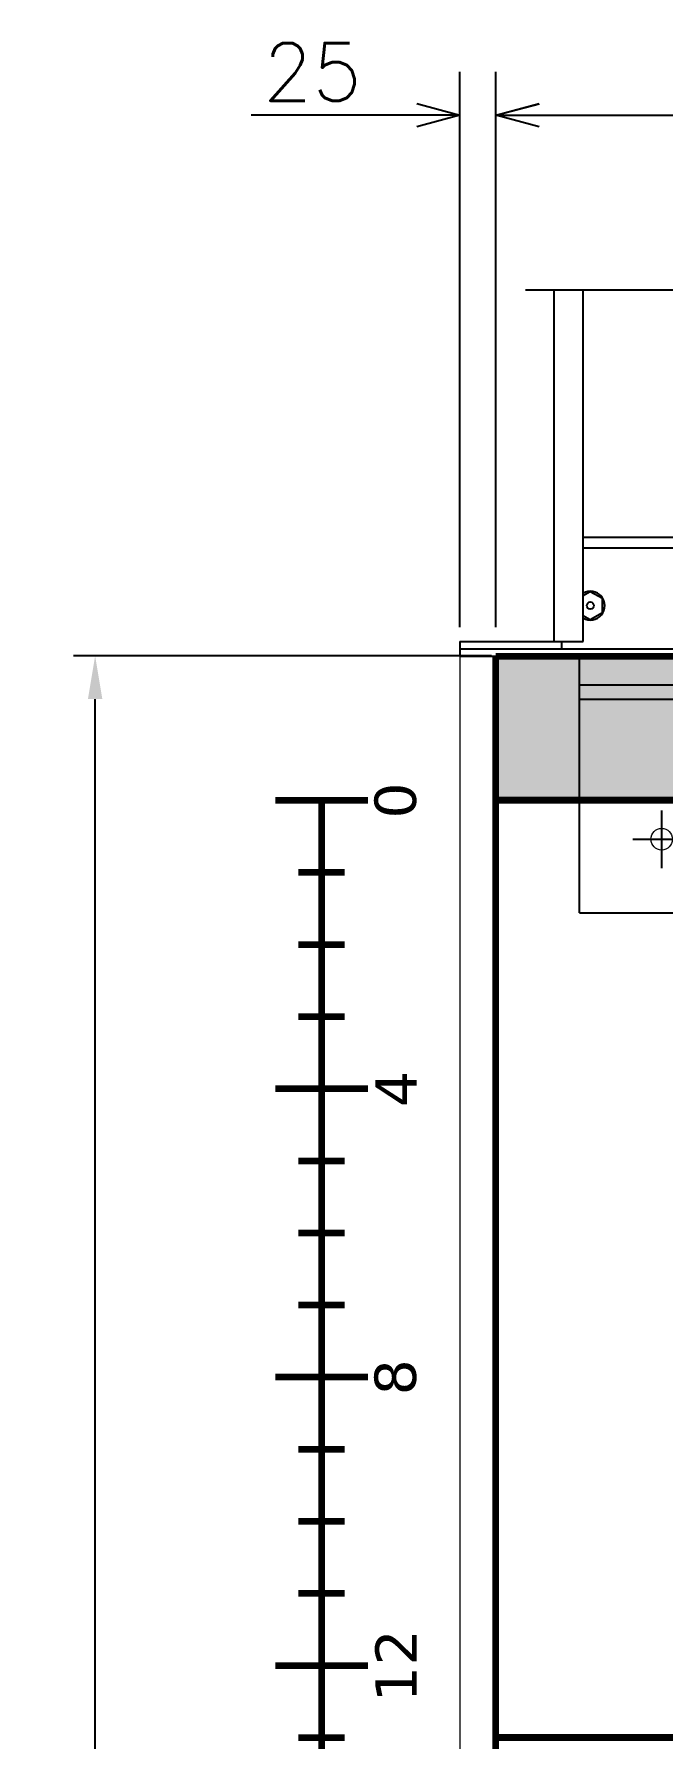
# Model space of a CAD drawing. Header units: millimetres. Extents: x -116965 to 323937, y 291661 to 566926.
# Drawn here: x -49052 to -48616, y 317988 to 319170 of the extents above; entities that cross this region are included whole.
import ezdxf

# ---------------------------------------------------------------- set-up
doc = ezdxf.new("R2010")
doc.units = ezdxf.units.MM
doc.header["$PDMODE"] = 35
doc.linetypes.add('HIDDEN', pattern=[0.375, 0.25, -0.125])
doc.layers.get('0').update_dxf_attribs({"lineweight": 18})
doc.layers.add('AM_5', color=3, linetype='Continuous', lineweight=25)
for name, color, linetype in [('BUSDUCT', 6, 'Continuous'), ('C00-00-00', 7, 'Continuous'), ('DETAIL', 7, 'Continuous'), ('DIM', 3, 'Continuous')]:
    doc.layers.add(name, color=color, linetype=linetype)
doc.layers.add('C34-3A-40', color=7, linetype='Continuous', true_color=0x343a40)
doc.layers.add('C62-64-69', color=7, linetype='Continuous', true_color=0x626469)
doc.styles.add('hwTech', font='Cambria.ttf')
doc.styles.get("Standard").update_dxf_attribs({"font": 'arial.ttf'})
doc.styles.add('{18b73a54-fa43-428c-adcb-c1c7bbdf2c84}', font='Simplex.shx')
doc.dimstyles.new('hwTech-1.0', dxfattribs={"dimscale": 12, "dimtxt": 2.5, "dimasz": 2.5, "dimexe": 1.25, "dimexo": 0.625, "dimtad": 1, "dimtxsty": 'hwTech', "dimcen": 2.5, "dimclrd": 3, "dimclre": 3, "dimclrt": 3, "dimadec": 0, "dimazin": 0, "dimtfac": 1, "dimtmove": 0, "dimatfit": 3, "dimfxl": 1, "dimarcsym": 0})
doc.dimstyles.new('kich thuoc$0', dxfattribs={"dimscale": 2, "dimtxt": 20, "dimasz": 16, "dimexe": 15, "dimexo": 10, "dimgap": 5, "dimtad": 1, "dimdec": 0, "dimzin": 0, "dimdsep": 46, "dimtxsty": '{18b73a54-fa43-428c-adcb-c1c7bbdf2c84}', "dimblk": 'OPEN30', "dimcen": 0.09, "dimclrd": 3, "dimclre": 3, "dimclrt": 3, "dimadec": 0, "dimazin": 0, "dimtfac": 1, "dimtdec": 0, "dimtofl": 0, "dimtmove": 0, "dimatfit": 3, "dimldrblk": 'OPEN30', "dimfxl": 1, "dimtolj": 1, "dimtzin": 0, "dimarcsym": 0})

# ---------------------------------------------------------------- blocks, each defined once
blk = doc.blocks.new('bw4000-3')
for centre in [(97978.5, 361613.9), (98203.5, 361613.9), (98428.5, 361613.9)]:
    blk.add_circle(centre, 7.5)
at = {"layer": 'BUSDUCT'}
for p, q in [((97904, 361750.9), (97904, 361994.9)), ((97924, 361750.9), (97924, 361994.9)), ((98483, 361750.9), (98483, 361994.9)), ((98503, 361750.9), (98503, 361994.9)), ((97904, 361750.9), (97924, 361750.9)), ((98483, 361750.9), (98503, 361750.9))]:
    blk.add_line(p, q, dxfattribs=at)
at = {"layer": 'BUSDUCT', "color": 7}
for p, q in [((97924, 361823.4), (98483, 361823.4)), ((97924, 361815.9), (98483, 361815.9))]:
    blk.add_line(p, q, dxfattribs=at)
at = {"layer": 'DETAIL'}
for p, q in [((97838.5, 361750.9), (97838.5, 361740.9)), ((97838.5, 361750.9), (97909, 361750.9)), ((97838.5, 361745.9), (98568.5, 361745.9)), ((97909, 361750.9), (97909, 361745.9)), ((98498, 361750.9), (98498, 361745.9)), ((98498, 361750.9), (98568.5, 361750.9)), ((98568.5, 361750.9), (98568.5, 361740.9)), ((97838.5, 361740.9), (98568.5, 361740.9)), ((97921.5, 361562.9), (97921.5, 361740.9)), ((98035.5, 361562.9), (98035.5, 361740.9)), ((98146.5, 361562.9), (98146.5, 361740.9)), ((98260.5, 361562.9), (98260.5, 361740.9)), ((98371.5, 361562.9), (98371.5, 361740.9)), ((98485.5, 361562.9), (98485.5, 361740.9)), ((97921.5, 361720.9), (98035.5, 361720.9)), ((98146.5, 361720.9), (98260.5, 361720.9)), ((98371.5, 361720.9), (98485.5, 361720.9)), ((97921.5, 361562.9), (98035.5, 361562.9)), ((98146.5, 361562.9), (98260.5, 361562.9)), ((98371.5, 361562.9), (98485.5, 361562.9))]:
    blk.add_line(p, q, dxfattribs=at)
at = {"layer": 'DETAIL', "color": 7, "linetype": 'HIDDEN'}
for p, q in [((97921.5, 361710.9), (98035.5, 361710.9)), ((98146.5, 361710.9), (98260.5, 361710.9)), ((98371.5, 361710.9), (98485.5, 361710.9))]:
    blk.add_line(p, q, dxfattribs=at)
at = {"layer": 'DETAIL', "color": 7}
for points in [[(97924, 361769.1), (97929, 361766.2), (97937.4, 361771), (97937.4, 361780.7), (97929, 361785.5), (97924, 361782.7)], [(98483, 361782.7), (98478, 361785.5), (98469.7, 361780.7)], [(98469.7, 361780.7), (98469.7, 361771), (98478, 361766.2), (98483, 361769.1)]]:
    blk.add_lwpolyline(points, dxfattribs=at)
for points in [[(98082.7, 361780.7), (98082.7, 361771), (98091, 361766.2), (98099.4, 361771), (98099.4, 361780.7), (98091, 361785.5)], [(98324.4, 361780.7), (98324.4, 361771), (98316, 361766.2), (98307.7, 361771), (98307.7, 361780.7), (98316, 361785.5)]]:
    blk.add_lwpolyline(points, close=True, dxfattribs=at)
for centre, radius in [((97929, 361775.9), 2.5), ((98091, 361775.9), 10), ((98091, 361775.9), 2.5), ((98316, 361775.9), 10), ((98316, 361775.9), 2.5), ((98478, 361775.9), 2.5)]:
    blk.add_circle(centre, radius, dxfattribs=at)
for centre, start, end in [((97929, 361775.9), 240, 120), ((98478, 361775.9), 60, 300)]:
    blk.add_arc(centre, 10, start, end, dxfattribs=at)
at = {"layer": 'DIM'}
for p, q in [((98203.5, 361720.9), (98203.5, 362014.9)), ((97884, 361994.9), (98523, 361994.9)), ((97978.5, 361593.9), (97978.5, 361633.9)), ((98203.5, 361593.9), (98203.5, 361633.9)), ((98428.5, 361593.9), (98428.5, 361633.9)), ((97958.5, 361613.9), (97998.5, 361613.9)), ((98183.5, 361613.9), (98223.5, 361613.9)), ((98408.5, 361613.9), (98448.5, 361613.9))]:
    blk.add_line(p, q, dxfattribs=at)
blk = doc.blocks.new('*D1850')
at = {"color": 3, "lineweight": -2, "transparency": 16777216}
for p, q in [((-48735, 318738.6), (-49025, 318738.6)), ((-49010, 316568.6), (-49010, 318708.6)), ((-48735, 316538.6), (-49025, 316538.6))]:
    blk.add_line(p, q, dxfattribs=at)
at = {"color": 3, "lineweight": -3, "transparency": 16777216}
for points in [[(-49015, 318708.6), (-49005, 318708.6), (-49010, 318738.6)], [(-49015, 316568.6), (-49005, 316568.6), (-49010, 316538.6)]]:
    blk.add_solid(points, dxfattribs=at)
at = {"layer": 'Defpoints', "color": 0, "lineweight": -3, "transparency": 16777216}
for p in [(-49010, 318738.6), (-48727.5, 318738.6), (-48727.5, 316538.6)]:
    blk.add_point(p, dxfattribs=at)
at = {"color": 3, "transparency": 16777216, "insert": (-49032.7, 317638.6), "char_height": 30, "attachment_point": 5, "rotation": 90, "style": 'hwTech'}
blk.add_mtext('2200', dxfattribs=at)
blk = doc.blocks.new('_Open30')
at = {"color": 0, "linetype": 'ByBlock', "lineweight": -2}
for p, q in [((-1, 0.268), (0, 0)), ((0, 0), (-1, -0.268)), ((0, 0), (-1, 0))]:
    blk.add_line(p, q, dxfattribs=at)
blk = doc.blocks.new('*D1852')
at = {"layer": 'AM_5', "color": 3, "lineweight": -2, "transparency": 16777216}
for p, q in [((-48756.9, 318758.4), (-48756.9, 319143.5)), ((-48731.9, 318758.4), (-48731.9, 319143.5)), ((-48786.9, 319113.5), (-48901.7, 319113.5)), ((-48701.9, 319113.5), (-48671.9, 319113.5))]:
    blk.add_line(p, q, dxfattribs=at)
at = {"layer": 'Defpoints', "color": 0, "lineweight": -3, "transparency": 16777216}
for p in [(-48756.9, 319113.5), (-48756.9, 318738.4), (-48731.9, 318738.4)]:
    blk.add_point(p, dxfattribs=at)
at = {"layer": 'AM_5', "color": 3, "lineweight": -2, "transparency": 16777216, "xscale": 30, "yscale": 30, "zscale": 30}
blk.add_blockref('_Open30', (-48756.9, 319113.5), dxfattribs=at)
at = {"layer": 'AM_5', "color": 3, "lineweight": -2, "transparency": 16777216, "xscale": 30, "yscale": 30, "zscale": 30, "rotation": 180}
blk.add_blockref('_Open30', (-48731.9, 319113.5), dxfattribs=at)
at = {"layer": 'AM_5', "color": 3, "transparency": 16777216, "insert": (-48859.3, 319143.5), "char_height": 40, "attachment_point": 5, "style": '{18b73a54-fa43-428c-adcb-c1c7bbdf2c84}'}
blk.add_mtext('25', dxfattribs=at)
blk = doc.blocks.new('*D1858')
at = {"layer": 'AM_5', "color": 3, "lineweight": -2, "transparency": 16777216}
for p, q in [((-48731.9, 318758.4), (-48731.9, 319143.4)), ((-48031.9, 318758.4), (-48031.9, 319143.4)), ((-48701.9, 319113.4), (-48061.9, 319113.4))]:
    blk.add_line(p, q, dxfattribs=at)
at = {"layer": 'Defpoints', "color": 0, "lineweight": -3, "transparency": 16777216}
for p in [(-48031.9, 319113.4), (-48731.9, 318738.4), (-48031.9, 318738.4)]:
    blk.add_point(p, dxfattribs=at)
at = {"layer": 'AM_5', "color": 3, "lineweight": -2, "transparency": 16777216, "xscale": 30, "yscale": 30, "zscale": 30, "rotation": 180}
blk.add_blockref('_Open30', (-48731.9, 319113.4), dxfattribs=at)
at = {"layer": 'AM_5', "color": 3, "lineweight": -2, "transparency": 16777216, "xscale": 30, "yscale": 30, "zscale": 30}
blk.add_blockref('_Open30', (-48031.9, 319113.4), dxfattribs=at)
at = {"layer": 'AM_5', "color": 3, "transparency": 16777216, "insert": (-48381.9, 319143.4), "char_height": 40, "attachment_point": 5, "style": '{18b73a54-fa43-428c-adcb-c1c7bbdf2c84}'}
blk.add_mtext('\\A1;700', dxfattribs=at)

msp = doc.modelspace()

# ---------------------------------------------------------------- hatches: boundary and pattern name
at = {"layer": 'C34-3A-40'}
h = msp.add_hatch(color=256, dxfattribs=at)
h.dxf.hatch_style = 2
h.paths.add_polyline_path([(-48731.897576, 318738.443002), (-48031.995285, 318738.443002), (-48031.995285, 318638.456958), (-48731.897576, 318638.456958)])
at = {"layer": 'C62-64-69'}
h = msp.add_hatch(color=256, dxfattribs=at)
h.dxf.hatch_style = 2
h.paths.add_polyline_path([(-48731.897576, 318729.444258), (-48699.902045, 318729.444258), (-48699.902045, 318722.445233), (-48731.897576, 318722.445233)])
h = msp.add_hatch(color=256, dxfattribs=at)
h.dxf.hatch_style = 2
h.paths.add_polyline_path([(-48731.897576, 318722.445233), (-48699.902045, 318722.445233), (-48699.902045, 318720.445514), (-48731.897576, 318720.445514)])
h = msp.add_hatch(color=256, dxfattribs=at)
h.dxf.hatch_style = 2
h.paths.add_polyline_path([(-48699.902045, 318729.444258), (-48667.90651, 318729.444258), (-48667.90651, 318722.445233), (-48699.902045, 318722.445233)])
h = msp.add_hatch(color=256, dxfattribs=at)
h.dxf.hatch_style = 2
h.paths.add_polyline_path([(-48699.902045, 318729.444258), (-48667.90651, 318729.444258), (-48667.90651, 318722.445233), (-48699.902045, 318722.445233)])
h = msp.add_hatch(color=256, dxfattribs=at)
h.dxf.hatch_style = 2
h.paths.add_polyline_path([(-48699.902045, 318722.445233), (-48667.90651, 318722.445233), (-48667.90651, 318720.445514), (-48699.902045, 318720.445514)])
h = msp.add_hatch(color=256, dxfattribs=at)
h.dxf.hatch_style = 2
h.paths.add_polyline_path([(-48699.902045, 318722.445233), (-48667.90651, 318722.445233), (-48667.90651, 318720.445514), (-48699.902045, 318720.445514)])
h = msp.add_hatch(color=256, dxfattribs=at)
h.dxf.hatch_style = 2
h.paths.add_polyline_path([(-48667.90651, 318729.444258), (-48635.910976, 318729.444258), (-48635.910976, 318722.445233), (-48667.90651, 318722.445233)])
h = msp.add_hatch(color=256, dxfattribs=at)
h.dxf.hatch_style = 2
h.paths.add_polyline_path([(-48667.90651, 318729.444258), (-48635.910976, 318729.444258), (-48635.910976, 318722.445233), (-48667.90651, 318722.445233)])
h = msp.add_hatch(color=256, dxfattribs=at)
h.dxf.hatch_style = 2
h.paths.add_polyline_path([(-48667.90651, 318722.445233), (-48635.910976, 318722.445233), (-48635.910976, 318720.445514), (-48667.90651, 318720.445514)])
h = msp.add_hatch(color=256, dxfattribs=at)
h.dxf.hatch_style = 2
h.paths.add_polyline_path([(-48667.90651, 318722.445233), (-48635.910976, 318722.445233), (-48635.910976, 318720.445514), (-48667.90651, 318720.445514)])
h = msp.add_hatch(color=256, dxfattribs=at)
h.dxf.hatch_style = 2
h.paths.add_polyline_path([(-48635.910976, 318729.444258), (-48603.915445, 318729.444258), (-48603.915445, 318722.445233), (-48635.910976, 318722.445233)])
h = msp.add_hatch(color=256, dxfattribs=at)
h.dxf.hatch_style = 2
h.paths.add_polyline_path([(-48635.910976, 318722.445233), (-48603.915445, 318722.445233), (-48603.915445, 318720.445514), (-48635.910976, 318720.445514)])
h = msp.add_hatch(color=256, dxfattribs=at)
h.dxf.hatch_style = 2
h.paths.add_polyline_path([(-48731.897576, 318720.445514), (-48699.902045, 318720.445514), (-48699.902045, 318713.446489), (-48731.897576, 318713.446489)])
h = msp.add_hatch(color=256, dxfattribs=at)
h.dxf.hatch_style = 2
h.paths.add_polyline_path([(-48731.897576, 318713.446489), (-48699.902045, 318713.446489), (-48699.902045, 318711.446771), (-48731.897576, 318711.446771)])
h = msp.add_hatch(color=256, dxfattribs=at)
h.dxf.hatch_style = 2
h.paths.add_polyline_path([(-48731.897576, 318711.446771), (-48699.902045, 318711.446771), (-48699.902045, 318704.447745), (-48731.897576, 318704.447745)])
h = msp.add_hatch(color=256, dxfattribs=at)
h.dxf.hatch_style = 2
h.paths.add_polyline_path([(-48699.902045, 318720.445514), (-48667.90651, 318720.445514), (-48667.90651, 318713.446489), (-48699.902045, 318713.446489)])
h = msp.add_hatch(color=256, dxfattribs=at)
h.dxf.hatch_style = 2
h.paths.add_polyline_path([(-48699.902045, 318720.445514), (-48667.90651, 318720.445514), (-48667.90651, 318713.446489), (-48699.902045, 318713.446489)])
h = msp.add_hatch(color=256, dxfattribs=at)
h.dxf.hatch_style = 2
h.paths.add_polyline_path([(-48699.902045, 318713.446489), (-48667.90651, 318713.446489), (-48667.90651, 318711.446771), (-48699.902045, 318711.446771)])
h = msp.add_hatch(color=256, dxfattribs=at)
h.dxf.hatch_style = 2
h.paths.add_polyline_path([(-48699.902045, 318713.446489), (-48667.90651, 318713.446489), (-48667.90651, 318711.446771), (-48699.902045, 318711.446771)])
h = msp.add_hatch(color=256, dxfattribs=at)
h.dxf.hatch_style = 2
h.paths.add_polyline_path([(-48699.902045, 318711.446771), (-48667.90651, 318711.446771), (-48667.90651, 318704.447745), (-48699.902045, 318704.447745)])
h = msp.add_hatch(color=256, dxfattribs=at)
h.dxf.hatch_style = 2
h.paths.add_polyline_path([(-48699.902045, 318711.446771), (-48667.90651, 318711.446771), (-48667.90651, 318704.447745), (-48699.902045, 318704.447745)])
h = msp.add_hatch(color=256, dxfattribs=at)
h.dxf.hatch_style = 2
h.paths.add_polyline_path([(-48667.90651, 318720.445514), (-48635.910976, 318720.445514), (-48635.910976, 318713.446489), (-48667.90651, 318713.446489)])
h = msp.add_hatch(color=256, dxfattribs=at)
h.dxf.hatch_style = 2
h.paths.add_polyline_path([(-48667.90651, 318720.445514), (-48635.910976, 318720.445514), (-48635.910976, 318713.446489), (-48667.90651, 318713.446489)])
h = msp.add_hatch(color=256, dxfattribs=at)
h.dxf.hatch_style = 2
h.paths.add_polyline_path([(-48667.90651, 318713.446489), (-48635.910976, 318713.446489), (-48635.910976, 318711.446771), (-48667.90651, 318711.446771)])
h = msp.add_hatch(color=256, dxfattribs=at)
h.dxf.hatch_style = 2
h.paths.add_polyline_path([(-48667.90651, 318713.446489), (-48635.910976, 318713.446489), (-48635.910976, 318711.446771), (-48667.90651, 318711.446771)])
h = msp.add_hatch(color=256, dxfattribs=at)
h.dxf.hatch_style = 2
h.paths.add_polyline_path([(-48667.90651, 318711.446771), (-48635.910976, 318711.446771), (-48635.910976, 318704.447745), (-48667.90651, 318704.447745)])
h = msp.add_hatch(color=256, dxfattribs=at)
h.dxf.hatch_style = 2
h.paths.add_polyline_path([(-48667.90651, 318711.446771), (-48635.910976, 318711.446771), (-48635.910976, 318704.447745), (-48667.90651, 318704.447745)])
h = msp.add_hatch(color=256, dxfattribs=at)
h.dxf.hatch_style = 2
h.paths.add_polyline_path([(-48635.910976, 318720.445514), (-48603.915445, 318720.445514), (-48603.915445, 318713.446489), (-48635.910976, 318713.446489)])
h = msp.add_hatch(color=256, dxfattribs=at)
h.dxf.hatch_style = 2
h.paths.add_polyline_path([(-48635.910976, 318713.446489), (-48603.915445, 318713.446489), (-48603.915445, 318711.446771), (-48635.910976, 318711.446771)])
h = msp.add_hatch(color=256, dxfattribs=at)
h.dxf.hatch_style = 2
h.paths.add_polyline_path([(-48635.910976, 318711.446771), (-48603.915445, 318711.446771), (-48603.915445, 318704.447745), (-48635.910976, 318704.447745)])
h = msp.add_hatch(color=256, dxfattribs=at)
h.dxf.hatch_style = 2
h.paths.add_polyline_path([(-48731.897576, 318704.447745), (-48699.902045, 318704.447745), (-48699.902045, 318702.448027), (-48731.897576, 318702.448027)])
h = msp.add_hatch(color=256, dxfattribs=at)
h.dxf.hatch_style = 2
h.paths.add_polyline_path([(-48731.897576, 318702.448027), (-48699.902045, 318702.448027), (-48699.902045, 318695.449001), (-48731.897576, 318695.449001)])
h = msp.add_hatch(color=256, dxfattribs=at)
h.dxf.hatch_style = 2
h.paths.add_polyline_path([(-48699.902045, 318704.447745), (-48667.90651, 318704.447745), (-48667.90651, 318702.448027), (-48699.902045, 318702.448027)])
h = msp.add_hatch(color=256, dxfattribs=at)
h.dxf.hatch_style = 2
h.paths.add_polyline_path([(-48699.902045, 318704.447745), (-48667.90651, 318704.447745), (-48667.90651, 318702.448027), (-48699.902045, 318702.448027)])
h = msp.add_hatch(color=256, dxfattribs=at)
h.dxf.hatch_style = 2
h.paths.add_polyline_path([(-48699.902045, 318702.448027), (-48667.90651, 318702.448027), (-48667.90651, 318695.449001), (-48699.902045, 318695.449001)])
h = msp.add_hatch(color=256, dxfattribs=at)
h.dxf.hatch_style = 2
h.paths.add_polyline_path([(-48699.902045, 318702.448027), (-48667.90651, 318702.448027), (-48667.90651, 318695.449001), (-48699.902045, 318695.449001)])
h = msp.add_hatch(color=256, dxfattribs=at)
h.dxf.hatch_style = 2
h.paths.add_polyline_path([(-48667.90651, 318704.447745), (-48635.910976, 318704.447745), (-48635.910976, 318702.448027), (-48667.90651, 318702.448027)])
h = msp.add_hatch(color=256, dxfattribs=at)
h.dxf.hatch_style = 2
h.paths.add_polyline_path([(-48667.90651, 318704.447745), (-48635.910976, 318704.447745), (-48635.910976, 318702.448027), (-48667.90651, 318702.448027)])
h = msp.add_hatch(color=256, dxfattribs=at)
h.dxf.hatch_style = 2
h.paths.add_polyline_path([(-48667.90651, 318702.448027), (-48635.910976, 318702.448027), (-48635.910976, 318695.449001), (-48667.90651, 318695.449001)])
h = msp.add_hatch(color=256, dxfattribs=at)
h.dxf.hatch_style = 2
h.paths.add_polyline_path([(-48667.90651, 318702.448027), (-48635.910976, 318702.448027), (-48635.910976, 318695.449001), (-48667.90651, 318695.449001)])
h = msp.add_hatch(color=256, dxfattribs=at)
h.dxf.hatch_style = 2
h.paths.add_polyline_path([(-48635.910976, 318704.447745), (-48603.915445, 318704.447745), (-48603.915445, 318702.448027), (-48635.910976, 318702.448027)])
h = msp.add_hatch(color=256, dxfattribs=at)
h.dxf.hatch_style = 2
h.paths.add_polyline_path([(-48635.910976, 318702.448027), (-48603.915445, 318702.448027), (-48603.915445, 318695.449001), (-48635.910976, 318695.449001)])
h = msp.add_hatch(color=256, dxfattribs=at)
h.dxf.hatch_style = 2
h.paths.add_polyline_path([(-48731.897576, 318695.449001), (-48699.902045, 318695.449001), (-48699.902045, 318693.449283), (-48731.897576, 318693.449283)])
h = msp.add_hatch(color=256, dxfattribs=at)
h.dxf.hatch_style = 2
h.paths.add_polyline_path([(-48731.897576, 318693.449283), (-48699.902045, 318693.449283), (-48699.902045, 318686.450258), (-48731.897576, 318686.450258)])
h = msp.add_hatch(color=256, dxfattribs=at)
h.dxf.hatch_style = 2
h.paths.add_polyline_path([(-48699.902045, 318695.449001), (-48667.90651, 318695.449001), (-48667.90651, 318693.449283), (-48699.902045, 318693.449283)])
h = msp.add_hatch(color=256, dxfattribs=at)
h.dxf.hatch_style = 2
h.paths.add_polyline_path([(-48699.902045, 318695.449001), (-48667.90651, 318695.449001), (-48667.90651, 318693.449283), (-48699.902045, 318693.449283)])
h = msp.add_hatch(color=256, dxfattribs=at)
h.dxf.hatch_style = 2
h.paths.add_polyline_path([(-48699.902045, 318693.449283), (-48667.90651, 318693.449283), (-48667.90651, 318686.450258), (-48699.902045, 318686.450258)])
h = msp.add_hatch(color=256, dxfattribs=at)
h.dxf.hatch_style = 2
h.paths.add_polyline_path([(-48699.902045, 318693.449283), (-48667.90651, 318693.449283), (-48667.90651, 318686.450258), (-48699.902045, 318686.450258)])
h = msp.add_hatch(color=256, dxfattribs=at)
h.dxf.hatch_style = 2
h.paths.add_polyline_path([(-48667.90651, 318695.449001), (-48635.910976, 318695.449001), (-48635.910976, 318693.449283), (-48667.90651, 318693.449283)])
h = msp.add_hatch(color=256, dxfattribs=at)
h.dxf.hatch_style = 2
h.paths.add_polyline_path([(-48667.90651, 318695.449001), (-48635.910976, 318695.449001), (-48635.910976, 318693.449283), (-48667.90651, 318693.449283)])
h = msp.add_hatch(color=256, dxfattribs=at)
h.dxf.hatch_style = 2
h.paths.add_polyline_path([(-48667.90651, 318693.449283), (-48635.910976, 318693.449283), (-48635.910976, 318686.450258), (-48667.90651, 318686.450258)])
h = msp.add_hatch(color=256, dxfattribs=at)
h.dxf.hatch_style = 2
h.paths.add_polyline_path([(-48667.90651, 318693.449283), (-48635.910976, 318693.449283), (-48635.910976, 318686.450258), (-48667.90651, 318686.450258)])
h = msp.add_hatch(color=256, dxfattribs=at)
h.dxf.hatch_style = 2
h.paths.add_polyline_path([(-48635.910976, 318695.449001), (-48603.915445, 318695.449001), (-48603.915445, 318693.449283), (-48635.910976, 318693.449283)])
h = msp.add_hatch(color=256, dxfattribs=at)
h.dxf.hatch_style = 2
h.paths.add_polyline_path([(-48635.910976, 318693.449283), (-48603.915445, 318693.449283), (-48603.915445, 318686.450258), (-48635.910976, 318686.450258)])
h = msp.add_hatch(color=256, dxfattribs=at)
h.dxf.hatch_style = 2
h.paths.add_polyline_path([(-48731.897576, 318686.450258), (-48699.902045, 318686.450258), (-48699.902045, 318684.450539), (-48731.897576, 318684.450539)])
h = msp.add_hatch(color=256, dxfattribs=at)
h.dxf.hatch_style = 2
h.paths.add_polyline_path([(-48699.902045, 318686.450258), (-48667.90651, 318686.450258), (-48667.90651, 318684.450539), (-48699.902045, 318684.450539)])
h = msp.add_hatch(color=256, dxfattribs=at)
h.dxf.hatch_style = 2
h.paths.add_polyline_path([(-48699.902045, 318686.450258), (-48667.90651, 318686.450258), (-48667.90651, 318684.450539), (-48699.902045, 318684.450539)])
h = msp.add_hatch(color=256, dxfattribs=at)
h.dxf.hatch_style = 2
h.paths.add_polyline_path([(-48667.90651, 318686.450258), (-48635.910976, 318686.450258), (-48635.910976, 318684.450539), (-48667.90651, 318684.450539)])
h = msp.add_hatch(color=256, dxfattribs=at)
h.dxf.hatch_style = 2
h.paths.add_polyline_path([(-48667.90651, 318686.450258), (-48635.910976, 318686.450258), (-48635.910976, 318684.450539), (-48667.90651, 318684.450539)])
h = msp.add_hatch(color=256, dxfattribs=at)
h.dxf.hatch_style = 2
h.paths.add_polyline_path([(-48635.910976, 318686.450258), (-48603.915445, 318686.450258), (-48603.915445, 318684.450539), (-48635.910976, 318684.450539)])

# ---------------------------------------------------------------- linework, layer by layer
msp.add_lwpolyline([(-48756.897576, 316538.443002), (-48731.897576, 316538.443002), (-48731.897576, 318738.443002), (-48756.897576, 318738.443002)], close=True)
at = {"layer": 'C00-00-00', "lineweight": 211}
for points in [[(-48731.897576, 318738.443002), (-48031.995285, 318738.443002), (-48031.995285, 316538.750083), (-48731.897576, 316538.750083)], [(-48731.897576, 318738.443002), (-48031.995285, 318738.443002), (-48031.995285, 318638.456958), (-48731.897576, 318638.456958)]]:
    msp.add_lwpolyline(points, close=True, dxfattribs=at)
for points in [[(-48884.879627, 318638.456958), (-48820.888557, 318638.456958)], [(-48884.879627, 318438.484877), (-48820.888557, 318438.484877)], [(-48884.879627, 318238.512792), (-48820.888557, 318238.512792)], [(-48884.879627, 318038.540708), (-48820.888557, 318038.540708)]]:
    msp.add_lwpolyline(points, dxfattribs=at)
at = {"layer": 'C00-00-00', "lineweight": 100}
for points in [[(-48852.884092, 318638.456958), (-48852.884092, 316638.736127)], [(-48868.881857, 318588.463939), (-48836.886327, 318588.463939)], [(-48868.881857, 318538.470917), (-48836.886327, 318538.470917)], [(-48868.881857, 318488.477895), (-48836.886327, 318488.477895)], [(-48868.881857, 318388.491855), (-48836.886327, 318388.491855)], [(-48868.881857, 318338.498833), (-48836.886327, 318338.498833)], [(-48868.881857, 318288.505814), (-48836.886327, 318288.505814)], [(-48868.881857, 318188.51977), (-48836.886327, 318188.51977)], [(-48868.881857, 318138.526752), (-48836.886327, 318138.526752)], [(-48868.881857, 318088.53373), (-48836.886327, 318088.53373)], [(-48868.881857, 317988.547689), (-48836.886327, 317988.547689)]]:
    msp.add_lwpolyline(points, dxfattribs=at)
for points in [[(-48731.897576, 318638.456958), (-48031.995285, 318638.456958), (-48031.995285, 317988.547689), (-48731.897576, 317988.547689)], [(-48731.897576, 317988.547689), (-48031.995285, 317988.547689), (-48031.995285, 317388.631439), (-48731.897576, 317388.631439)]]:
    msp.add_lwpolyline(points, close=True, dxfattribs=at)

# ---------------------------------------------------------------- block references
at = {"lineweight": -3}
msp.add_blockref('bw4000-3', (-146595.446334, -43002.471459), dxfattribs=at)

# ---------------------------------------------------------------- texts
at = {"layer": 'C00-00-00', "char_height": 28.70966008, "attachment_point": 7, "rotation": 90}
for s, insert in [('{\\fVerdana|b0|i0|c0;0}', (-48786.893304, 318625.724362)), ('{\\fVerdana|b0|i0|c0;4}', (-48786.893304, 318425.752277)), ('{\\fVerdana|b0|i0|c0;8}', (-48786.893304, 318225.780196)), ('{\\fVerdana|b0|i0|c0;2}', (-48786.893304, 318038.472032)), ('{\\fVerdana|b0|i0|c0;1}', (-48786.893304, 318013.075516))]:
    msp.add_mtext(s, dxfattribs=dict(at, insert=insert))

# ---------------------------------------------------------------- dimensions: what is measured, and where the dimension line sits
dim = msp.add_linear_dim(base=(-49010.00964, 318738.638389), p1=(-48727.515568, 316538.638389), p2=(-48727.515568, 318738.638389), angle=90, dimstyle='hwTech-1.0')
dim.commit()
dim.dimension.update_dxf_attribs({"geometry": '*D1850', "text_midpoint": (-49032.683427, 317638.638389)})
at = {"layer": 'AM_5'}
for base, p1, p2, override, picture, middle in [((-48756.897492, 319113.463794), (-48731.897492, 318738.443002), (-48756.897492, 318738.443002), {"dimasz": 15, "dimtp": 0.1, "dimtm": 0.1, "dimtfac": 0.71, "dimtdec": 3, "dimtolj": 0, "dimtzin": 8}, '*D1852', (-48859.278444, 319143.463794)), ((-48031.86966, 319113.366834), (-48731.869577, 318738.443002), (-48031.86966, 318738.443002), {"dimasz": 15, "dimtdec": 4}, '*D1858', (-48381.869618, 319143.366834))]:
    dim = msp.add_linear_dim(base=base, p1=p1, p2=p2, dimstyle='kich thuoc$0', override=override, dxfattribs=at)
    dim.commit()
    dim.dimension.update_dxf_attribs({"geometry": picture, "text_midpoint": middle})

doc.saveas('drawing.dxf')
